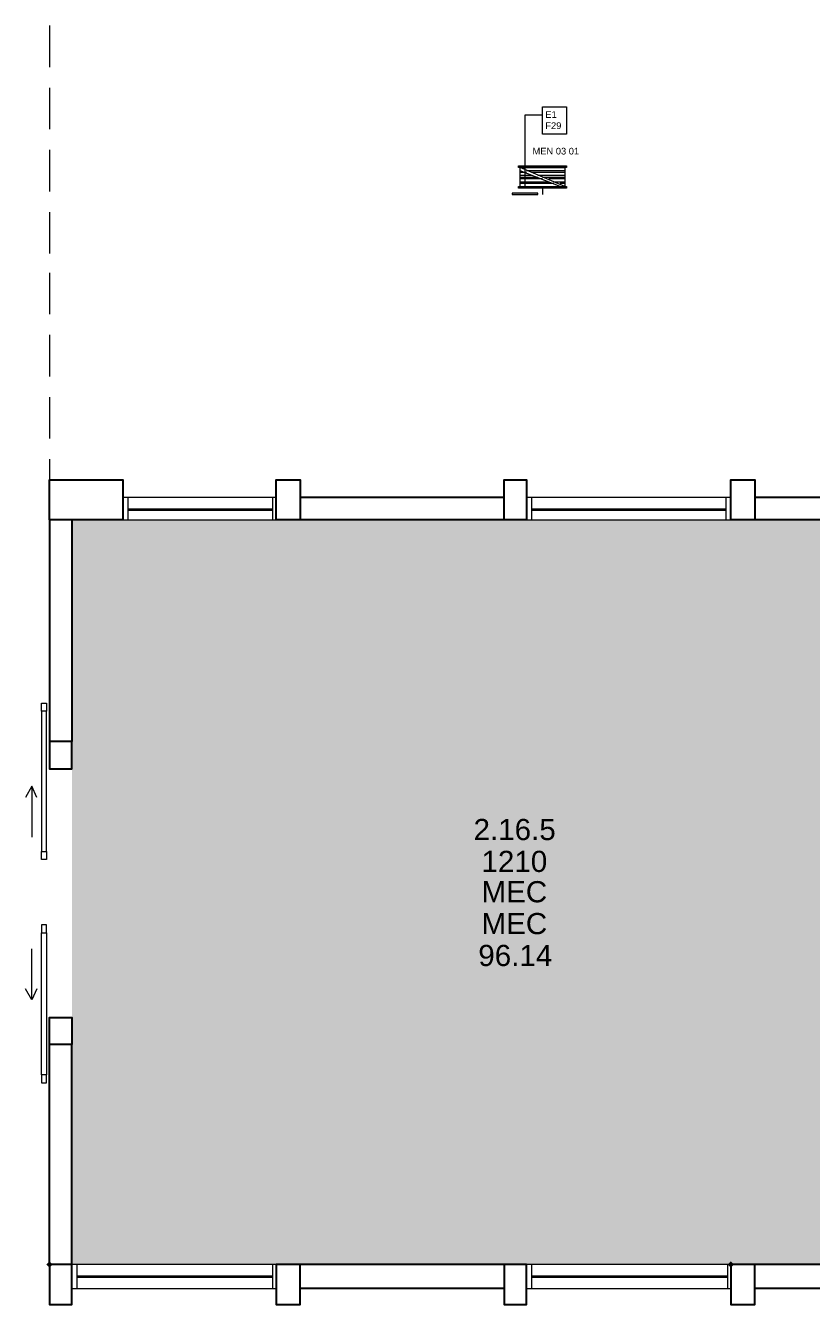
# Model space of a CAD drawing. Header units: millimetres. Extents: x -3 to 91, y 3.5 to 49.2.
# Drawn here: x 29.08 to 38.72, y 6.18 to 21.87 of the extents above; entities that cross this region are included whole.
import ezdxf

# ---------------------------------------------------------------- set-up
doc = ezdxf.new("R2010")
doc.units = ezdxf.units.MM
for name, color, linetype in [('PDF_014401$BL-ABOVE', 7, 'Continuous'), ('PDF_014401$DR', 7, 'Continuous'), ('PDF_014401$FI', 7, 'Continuous'), ('PDF_014401$FI-DSG', 7, 'Continuous'), ('PDF_014401$WA-COL', 7, 'Continuous'), ('PDF_014401$WA-EXT', 7, 'Continuous'), ('PDF_014401$WN', 7, 'Continuous'), ('PDF_Text', 7, 'Continuous')]:
    doc.layers.add(name, color=color, linetype=linetype)
doc.layers.add('PDF_014401$HL-TMP', color=7, linetype='Continuous', true_color=0xbfebf9)
doc.styles.add('PDF ArialMT', font='arial.ttf')

msp = doc.modelspace()

# ---------------------------------------------------------------- hatches: boundary and pattern name
at = {"layer": 'PDF_014401$WA-COL', "lineweight": -3, "transparency": 33554559}
for points in [[(29.377, 6.71), (29.357, 6.69), (29.338, 6.67), (29.357, 6.651), (29.377, 6.631), (29.397, 6.651), (29.416, 6.67), (29.397, 6.69)], [(37.729, 6.71), (37.709, 6.69), (37.69, 6.67), (37.709, 6.651), (37.729, 6.631), (37.748, 6.651), (37.768, 6.67), (37.748, 6.69)]]:
    msp.add_hatch(color=256, dxfattribs=at).paths.add_polyline_path(points)

# ---------------------------------------------------------------- linework, layer by layer
at = {"layer": 'PDF_014401$BL-ABOVE', "lineweight": 9}
for points in [[(29.377, 21.868), (29.377, 21.359)], [(29.377, 21.105), (29.377, 20.597)], [(29.377, 20.342), (29.377, 19.834)], [(29.377, 19.58), (29.377, 19.071)], [(29.377, 18.836), (29.377, 18.328)], [(29.377, 18.073), (29.377, 17.565)], [(29.377, 17.311), (29.377, 16.802)], [(29.377, 16.548), (29.377, 16.294)]]:
    msp.add_lwpolyline(points, dxfattribs=at)
at = {"layer": 'PDF_014401$DR', "lineweight": 0}
for points in [[(29.338, 13.555), (29.338, 13.457), (29.279, 13.457), (29.279, 13.555)], [(29.338, 11.736), (29.338, 11.638), (29.279, 11.638), (29.279, 11.736)], [(29.338, 10.739), (29.338, 10.837), (29.279, 10.837), (29.279, 10.739)], [(29.338, 8.9), (29.338, 8.998), (29.279, 8.998), (29.279, 8.9)]]:
    msp.add_lwpolyline(points, close=True, dxfattribs=at)
for points in [[(29.279, 13.457), (29.279, 11.736)], [(29.338, 11.736), (29.338, 13.457)], [(29.162, 12.538), (29.084, 12.401)], [(29.221, 12.401), (29.162, 12.538), (29.162, 11.912)], [(29.279, 8.998), (29.279, 10.739)], [(29.338, 10.739), (29.338, 8.998)], [(29.162, 9.937), (29.162, 10.543)], [(29.221, 10.054), (29.162, 9.917), (29.084, 10.054)]]:
    msp.add_lwpolyline(points, dxfattribs=at)
at = {"layer": 'PDF_014401$FI', "lineweight": 9}
for points in [[(35.714, 20.147), (35.714, 20.127), (35.127, 20.127), (35.127, 20.147)], [(35.714, 19.873), (35.127, 19.873), (35.127, 19.892), (35.147, 19.892), (35.695, 19.892), (35.714, 19.892)]]:
    msp.add_lwpolyline(points, close=True, dxfattribs=at)
for points in [[(35.147, 19.892), (35.147, 20.127), (35.695, 20.127), (35.695, 19.892), (35.147, 20.127)], [(35.636, 19.892), (35.147, 20.088)], [(35.695, 20.088), (35.225, 20.088)], [(35.147, 20.068), (35.225, 20.068)], [(35.284, 20.029), (35.147, 20.029)], [(35.147, 20.01), (35.362, 20.01)], [(35.421, 19.99), (35.147, 19.99)], [(35.147, 19.951), (35.499, 19.951)], [(35.558, 19.932), (35.147, 19.932)], [(35.284, 20.068), (35.695, 20.068)], [(35.695, 20.029), (35.362, 20.029)], [(35.421, 20.01), (35.695, 20.01)], [(35.695, 19.99), (35.499, 19.99)], [(35.558, 19.951), (35.695, 19.951)], [(35.695, 19.932), (35.636, 19.932)], [(35.421, 19.873), (35.421, 19.795)]]:
    msp.add_lwpolyline(points, dxfattribs=at)
at = {"layer": 'PDF_014401$FI-DSG', "lineweight": 9}
for points in [[(35.421, 20.87), (35.714, 20.87), (35.714, 20.538), (35.421, 20.538)], [(35.362, 19.814), (35.049, 19.814), (35.049, 19.795), (35.362, 19.795)]]:
    msp.add_lwpolyline(points, close=True, dxfattribs=at)
msp.add_lwpolyline([(35.206, 19.873), (35.206, 20.773), (35.343, 20.773), (35.421, 20.773)], dxfattribs=at)
at = {"layer": 'PDF_014401$FI-DSG', "lineweight": -3, "transparency": 33554559}
for points in [[(35.362, 19.814), (35.049, 19.814), (35.362, 19.795)], [(35.049, 19.814), (35.362, 19.795), (35.049, 19.795)], [(35.206, 19.873), (35.206, 19.814), (35.206, 19.814)]]:
    msp.add_solid(points, dxfattribs=at)
at = {"layer": 'PDF_014401$HL-TMP', "color": 111, "lineweight": -3, "true_color": 0x76efc1, "transparency": 33554559}
for points in [[(40.506, 15.805), (29.651, 15.805), (40.506, 8.45)], [(29.651, 15.805), (40.506, 8.45), (29.651, 8.45)], [(40.506, 8.45), (29.651, 8.45), (40.506, 8.196)], [(29.651, 8.45), (40.506, 8.196), (29.651, 8.196)], [(40.506, 8.196), (29.651, 8.196), (40.506, 6.67)], [(29.651, 8.196), (40.506, 6.67), (29.651, 6.67)]]:
    msp.add_solid(points, dxfattribs=at)
at = {"layer": 'PDF_014401$WA-COL', "lineweight": 25}
for points in [[(29.377, 15.805), (29.377, 16.294), (30.277, 16.294), (30.277, 15.805)], [(32.448, 15.805), (32.154, 15.805), (32.154, 16.294), (32.448, 16.294)], [(35.225, 15.805), (34.951, 15.805), (34.951, 16.294), (35.225, 16.294)], [(38.022, 15.805), (37.729, 15.805), (37.729, 16.294), (38.022, 16.294)], [(29.651, 13.086), (29.377, 13.086), (29.377, 12.753), (29.651, 12.753)], [(29.651, 9.37), (29.377, 9.37), (29.377, 9.702), (29.651, 9.702)], [(29.377, 6.67), (29.377, 6.181), (29.651, 6.181), (29.651, 6.67)], [(32.448, 6.67), (32.154, 6.67), (32.154, 6.181), (32.448, 6.181)], [(35.225, 6.67), (34.951, 6.67), (34.951, 6.181), (35.225, 6.181)], [(37.729, 6.67), (37.729, 6.181), (38.022, 6.181), (38.022, 6.67)]]:
    msp.add_lwpolyline(points, close=True, dxfattribs=at)
at = {"layer": 'PDF_014401$WA-EXT', "lineweight": 25}
for points in [[(34.951, 16.078), (32.448, 16.078)], [(40.506, 16.078), (38.022, 16.078)], [(29.377, 15.805), (29.377, 13.086)], [(29.651, 15.805), (29.651, 13.086)], [(34.951, 15.805), (32.448, 15.805)], [(40.506, 15.805), (38.022, 15.805)], [(29.377, 6.67), (29.377, 9.37)], [(29.651, 6.67), (29.651, 9.37)], [(34.951, 6.67), (32.448, 6.67)], [(40.506, 6.67), (38.022, 6.67)], [(34.951, 6.377), (32.448, 6.377)], [(40.526, 6.377), (38.022, 6.377)]]:
    msp.add_lwpolyline(points, dxfattribs=at)
at = {"layer": 'PDF_014401$WN', "lineweight": 0}
for points in [[(30.277, 16.078), (30.277, 15.805)], [(30.335, 16.078), (30.335, 15.805)], [(32.115, 15.805), (32.115, 16.078)], [(32.154, 15.805), (32.154, 16.078)], [(35.225, 16.078), (35.225, 15.805)], [(35.284, 16.078), (35.284, 15.805)], [(37.67, 15.805), (37.67, 16.078)], [(37.729, 15.805), (37.729, 16.078)], [(30.335, 15.941), (32.115, 15.941)], [(30.335, 15.922), (32.115, 15.922)], [(35.284, 15.941), (37.67, 15.941)], [(35.284, 15.922), (37.67, 15.922)], [(29.651, 6.67), (29.651, 6.377)], [(29.71, 6.67), (29.71, 6.377)], [(32.115, 6.377), (32.115, 6.67)], [(32.154, 6.377), (32.154, 6.67)], [(35.225, 6.67), (35.225, 6.377)], [(35.284, 6.67), (35.284, 6.377)], [(37.69, 6.377), (37.69, 6.67)], [(37.729, 6.377), (37.729, 6.67)], [(29.71, 6.533), (32.115, 6.533)], [(29.71, 6.514), (32.115, 6.514)], [(35.284, 6.533), (37.69, 6.533)], [(35.284, 6.514), (37.69, 6.514)]]:
    msp.add_lwpolyline(points, dxfattribs=at)
at = {"layer": 'PDF_014401$WN', "lineweight": 9}
for points in [[(32.154, 16.078), (30.277, 16.078)], [(37.729, 16.078), (35.225, 16.078)], [(30.277, 15.805), (32.154, 15.805)], [(35.225, 15.805), (37.729, 15.805)], [(32.154, 6.67), (29.651, 6.67)], [(37.729, 6.67), (35.225, 6.67)], [(29.651, 6.377), (32.154, 6.377)], [(35.225, 6.377), (37.729, 6.377)]]:
    msp.add_lwpolyline(points, dxfattribs=at)

# ---------------------------------------------------------------- texts
at = {"layer": 'PDF_Text', "lineweight": -3, "attachment_point": 4, "style": 'PDF ArialMT'}
for s, insert, char_height in [('E1', (35.455, 20.777), 0.0817), ('F29', (35.455, 20.64), 0.0817), ('MEN 03 01', (35.298, 20.327), 0.0817), ('2.16.5', (34.575, 12.005), 0.2595), ('1210', (34.672, 11.614), 0.2595), ('MEC', (34.672, 11.242), 0.2595), ('MEC', (34.672, 10.851), 0.2595), ('96.14', (34.633, 10.46), 0.2595)]:
    msp.add_mtext(s, dxfattribs=dict(at, insert=insert, char_height=char_height))

doc.saveas('drawing.dxf')
